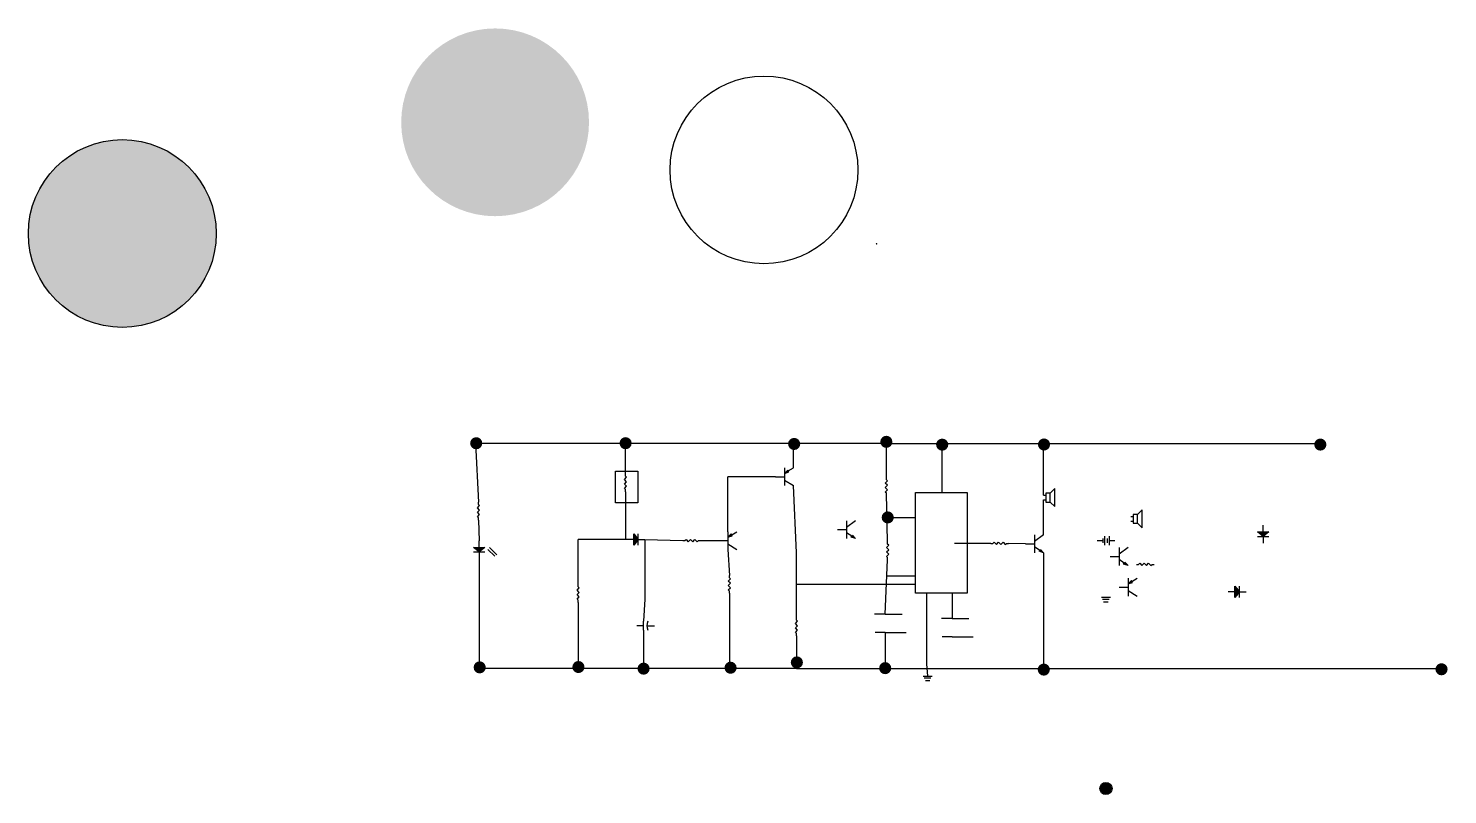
# Model space of a CAD drawing. Header units: inches. Extents: x 133.1 to 164.9, y -47.6 to -30.4.
import ezdxf

# ---------------------------------------------------------------- set-up
doc = ezdxf.new("R2010")
doc.units = ezdxf.units.IN
doc.header["$MEASUREMENT"] = 0

# ---------------------------------------------------------------- blocks, each defined once
blk = doc.blocks.new('Resistor')
at = {"color": 7}
blk.add_lwpolyline([(0, 0), (0.05, 0), (0.075, 0.025), (0.125, -0.025), (0.175, 0.025), (0.225, -0.025), (0.275, 0.025), (0.325, -0.025), (0.35, 0), (0.4, 0)], dxfattribs=at)
blk = doc.blocks.new('Transistor - PNP')
at = {"color": 7}
for p, q in [((0, 0), (0.200001, 0)), ((0.200001, 0.2), (0.200001, -0.199999)), ((0.271557, 0.149194), (0.200001, 0.075)), ((0.200001, 0.075), (0.298053, 0.106791)), ((0.284805, 0.127992), (0.271557, 0.149194)), ((0.284805, 0.127992), (0.4024, 0.199023)), ((0.298053, 0.106791), (0.284805, 0.127992)), ((0.200001, -0.074999), (0.400001, -0.199999))]:
    blk.add_line(p, q, dxfattribs=at)
blk.add_solid([(0.200001, 0.075), (0.298053, 0.106791), (0.271557, 0.149194)], dxfattribs=at)
blk = doc.blocks.new('Transistor - NPN')
at = {"color": 7}
for p, q in [((0, 0), (0.199999, 0)), ((0.199999, 0.2), (0.199999, -0.2)), ((0.399999, 0.2), (0.199999, 0.05)), ((0.316132, -0.145536), (0.201153, -0.069033)), ((0.302516, -0.166503), (0.316132, -0.145536)), ((0.399999, -0.2), (0.302516, -0.166503)), ((0.329748, -0.124569), (0.399999, -0.2))]:
    blk.add_line(p, q, dxfattribs=at)
blk.add_solid([(0.302516, -0.166503), (0.399999, -0.2), (0.329748, -0.124569)], dxfattribs=at)
blk = doc.blocks.new('Ground')
at = {"color": 7}
for p, q in [((-0.1, 0), (0.1, 0)), ((0.075, -0.05), (-0.075, -0.05)), ((-0.05, -0.1), (0.05, -0.1))]:
    blk.add_line(p, q, dxfattribs=at)
blk = doc.blocks.new('Diode')
at = {"color": 7}
for p, q in [((0.15, 0), (0, 0)), ((0.15, 0.125), (0.25, 0)), ((0.15, -0.125), (0.15, 0.125)), ((0.25, 0), (0.15, -0.125)), ((0.25, -0.125), (0.25, 0.125)), ((0.25, 0), (0.4, 0))]:
    blk.add_line(p, q, dxfattribs=at)
blk.add_solid([(0.15, -0.125), (0.25, 0), (0.15, 0.125)], dxfattribs=at)
blk = doc.blocks.new('Battery')
at = {"color": 7}
for p, q in [((0, 0), (0.125, 0)), ((0.125, 0.05), (0.125, -0.05)), ((0.175, -0.1), (0.175, 0.1)), ((0.225, 0.05), (0.225, -0.05)), ((0.275, -0.1), (0.275, 0.1)), ((0.275, 0), (0.4, 0))]:
    blk.add_line(p, q, dxfattribs=at)
blk = doc.blocks.new('Speaker')
at = {"color": 7}
for p, q in [((0, 0), (0.05, 0)), ((0.05, 0.05), (0.05, -0.15)), ((0.15, 0.05), (0.05, 0.05)), ((0.25, 0.15), (0.15, 0.05)), ((0.15, -0.15), (0.15, 0.05)), ((0.25, -0.25), (0.25, 0.15)), ((0, -0.1), (0.05, -0.1)), ((0.05, -0.15), (0.15, -0.15)), ((0.15, -0.15), (0.25, -0.25))]:
    blk.add_line(p, q, dxfattribs=at)
blk = doc.blocks.new('Capacitor')
at = {"color": 7}
for p, q in [((0.15, 0), (0, 0)), ((0.15, -0.1), (0.15, 0.1)), ((0.225, 0), (0.4, 0))]:
    blk.add_line(p, q, dxfattribs=at)
blk.add_arc((0.4375, 0), 0.2125, 151.9275, 208.0725, dxfattribs=at)

msp = doc.modelspace()

# ---------------------------------------------------------------- hatches: boundary and pattern name
h = msp.add_hatch(color=256)
edge = h.paths.add_edge_path()
edge.add_arc((143.537, -32.52), 2.102, 0, 360)
h = msp.add_hatch(color=256)
edge = h.paths.add_edge_path()
edge.add_arc((135.193, -35.01), 2.102, 0, 360)
h = msp.add_hatch(color=256)
edge = h.paths.add_edge_path()
edge.add_arc((152.075, -35.24), 0.0189, 0, 360)
h = msp.add_hatch(color=256)
edge = h.paths.add_edge_path()
edge.add_arc((143.114, -39.705), 0.136, 0, 360)
h = msp.add_hatch(color=256)
edge = h.paths.add_edge_path()
edge.add_arc((146.458, -39.704), 0.136, 0, 360)
h = msp.add_hatch(color=256)
edge = h.paths.add_edge_path()
edge.add_arc((150.23, -39.721), 0.136, 0, 360)
h = msp.add_hatch(color=256)
edge = h.paths.add_edge_path()
edge.add_arc((152.294, -39.673), 0.136, 0, 360)
h = msp.add_hatch(color=256)
edge = h.paths.add_edge_path()
edge.add_arc((153.544, -39.737), 0.136, 0, 360)
h = msp.add_hatch(color=256)
edge = h.paths.add_edge_path()
edge.add_arc((155.823, -39.733), 0.136, 0, 360)
h = msp.add_hatch(color=256)
edge = h.paths.add_edge_path()
edge.add_arc((162.008, -39.735), 0.136, 0, 360)
h = msp.add_hatch(color=256)
edge = h.paths.add_edge_path()
edge.add_arc((152.325, -41.366), 0.136, 0, 360)
h = msp.add_hatch(color=256)
edge = h.paths.add_edge_path()
edge.add_arc((143.192, -44.723), 0.136, 0, 360)
h = msp.add_hatch(color=256)
edge = h.paths.add_edge_path()
edge.add_arc((145.402, -44.715), 0.136, 0, 360)
h = msp.add_hatch(color=256)
edge = h.paths.add_edge_path()
edge.add_arc((146.86, -44.751), 0.136, 0, 360)
h = msp.add_hatch(color=256)
edge = h.paths.add_edge_path()
edge.add_arc((148.807, -44.731), 0.136, 0, 360)
h = msp.add_hatch(color=256)
edge = h.paths.add_edge_path()
edge.add_arc((150.291, -44.611), 0.136, 0, 360)
h = msp.add_hatch(color=256)
edge = h.paths.add_edge_path()
edge.add_arc((152.268, -44.74), 0.136, 0, 360)
h = msp.add_hatch(color=256)
edge = h.paths.add_edge_path()
edge.add_arc((155.818, -44.773), 0.136, 0, 360)
h = msp.add_hatch(color=256)
edge = h.paths.add_edge_path()
edge.add_arc((164.72, -44.765), 0.136, 0, 360)
h = msp.add_hatch(color=256)
edge = h.paths.add_edge_path()
edge.add_arc((157.209, -47.435), 0.136, 0, 360)

# ---------------------------------------------------------------- linework, layer by layer
for p, q in [((148.76, -39.709), (143.1, -39.709)), ((143.1, -39.709), (143.165, -41.025)), ((146.456, -40.332), (146.456, -39.709)), ((152.294, -39.709), (148.76, -39.709)), ((150.217, -40.255), (150.217, -39.709)), ((152.294, -40.472), (152.294, -39.709)), ((152.294, -39.709), (155.812, -39.709)), ((153.533, -39.709), (153.533, -40.811)), ((155.812, -40.531), (155.812, -39.709)), ((155.812, -39.709), (162.001, -39.709)), ((146.456, -40.393), (146.456, -40.332)), ((148.748, -41.685), (148.748, -40.454)), ((149.815, -40.454), (148.748, -40.454)), ((150.283, -42.156), (150.215, -40.654)), ((155.812, -40.871), (155.812, -40.531)), ((146.456, -40.793), (146.456, -41.036)), ((152.321, -41.913), (152.294, -40.822)), ((155.812, -41.121), (155.812, -40.971)), ((146.456, -41.036), (146.456, -41.859)), ((155.812, -41.758), (155.812, -41.121)), ((143.165, -41.425), (143.181, -41.889)), ((152.307, -41.368), (152.943, -41.368)), ((145.396, -42.869), (145.396, -41.859)), ((146.49, -41.859), (145.396, -41.859)), ((146.89, -41.859), (146.89, -43.196)), ((146.89, -41.859), (147.736, -41.885)), ((148.136, -41.885), (148.552, -41.885)), ((143.376, -42.081), (143.529, -42.232)), ((143.411, -42.039), (143.574, -42.2)), ((143.529, -42.232), (143.529, -42.232)), ((148.748, -42.085), (148.781, -42.665)), ((150.283, -43.457), (150.283, -42.156)), ((154.631, -41.948), (153.819, -41.948)), ((155.412, -41.958), (155.031, -41.948)), ((155.812, -42.158), (155.812, -43.219)), ((143.181, -42.289), (143.181, -44.747)), ((152.27, -43.535), (152.321, -42.313)), ((152.943, -42.87), (150.283, -42.87)), ((152.306, -42.674), (152.943, -42.674)), ((146.89, -43.196), (146.857, -43.689)), ((148.781, -43.065), (148.781, -44.747)), ((153.193, -43.064), (153.193, -44.641)), ((153.766, -43.064), (153.766, -43.632)), ((145.396, -43.269), (145.396, -44.747)), ((150.284, -43.615), (150.283, -43.457)), ((155.812, -43.219), (155.812, -44.747)), ((152.27, -43.535), (152.029, -43.535)), ((152.27, -43.535), (152.647, -43.535)), ((153.766, -43.632), (153.525, -43.632)), ((153.766, -43.632), (154.143, -43.632)), ((146.857, -43.889), (146.857, -44.747)), ((150.284, -44.015), (150.284, -44.747)), ((152.27, -43.942), (152.044, -43.942)), ((152.27, -43.942), (152.737, -43.942)), ((152.27, -43.942), (152.27, -44.747)), ((153.766, -44.039), (153.54, -44.039)), ((153.766, -44.039), (154.234, -44.039)), ((150.283, -44.747), (143.181, -44.747)), ((150.283, -44.747), (164.693, -44.747)), ((153.193, -44.641), (153.218, -44.918))]:
    msp.add_line(p, q)
for points in [[(146.232, -40.332), (146.735, -40.332), (146.735, -41.036), (146.232, -41.036)], [(152.943, -40.811), (154.106, -40.811), (154.106, -43.064), (152.943, -43.064)]]:
    msp.add_lwpolyline(points, close=True)
for centre, radius in [((149.555, -33.586), 2.102), ((135.193, -35.01), 2.102), ((157.209, -47.435), 0.136)]:
    msp.add_circle(centre, radius)

# ---------------------------------------------------------------- block references
for name, p in [('Transistor - PNP', (149.815, -40.454)), ('Speaker', (155.812, -40.871)), ('Speaker', (157.768, -41.347)), ('Transistor - NPN', (151.203, -41.639)), ('Diode', (146.49, -41.859)), ('Resistor', (147.736, -41.885)), ('Transistor - PNP', (148.548, -41.885)), ('Resistor', (154.631, -41.948)), ('Transistor - NPN', (155.412, -41.958)), ('Battery', (157.011, -41.884)), ('Transistor - NPN', (157.303, -42.242)), ('Resistor', (157.89, -42.418)), ('Transistor - PNP', (157.506, -42.927)), ('Ground', (157.208, -43.154)), ('Diode', (159.947, -43.032)), ('Capacitor', (146.707, -43.789)), ('Ground', (153.218, -44.918))]:
    msp.add_blockref(name, p)
for name, p, rotation in [('Resistor', (146.456, -40.793), 90), ('Resistor', (152.294, -40.872), 90), ('Resistor', (143.165, -41.425), 90), ('Diode', (160.728, -41.541), 270), ('Diode', (143.181, -41.889), 270), ('Resistor', (152.321, -42.313), 90), ('Resistor', (145.396, -43.269), 90), ('Resistor', (148.781, -43.065), 90), ('Resistor', (150.284, -44.015), 90)]:
    msp.add_blockref(name, p, dxfattribs=dict(rotation=rotation))

doc.saveas('drawing.dxf')
